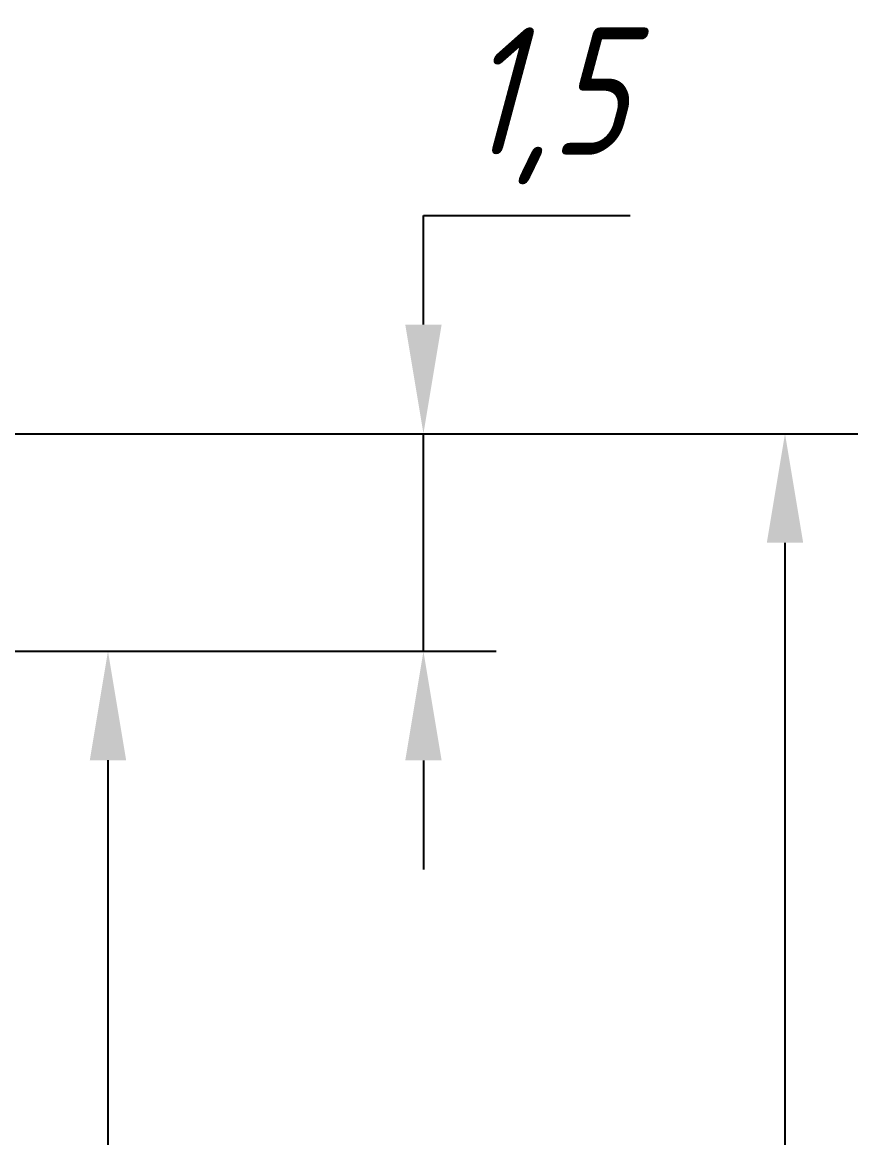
# Model space of a CAD drawing. Extents: x 346 to 4955, y 45 to 639.
# Drawn here: x 1445.85 to 1468.84, y 569.55 to 600.21 of the extents above; entities that cross this region are included whole.
import ezdxf

# ---------------------------------------------------------------- set-up
doc = ezdxf.new("R2010")
doc.units = 0
doc.header["$MEASUREMENT"] = 0
doc.layers.get('DEFPOINTS').update_dxf_attribs({"linetype": 'CONTINUOUS'})
doc.layers.add('Тонкие', color=7, linetype='CONTINUOUS')
doc.styles.add('GOST type A0', font='gost.TTF', dxfattribs={"oblique": 15, "height": 3.5})
doc.dimstyles.new('GOST type A', dxfattribs={"dimtxt": 3.5, "dimasz": 3, "dimexe": 2, "dimexo": 0, "dimgap": 1, "dimtad": 1, "dimtoh": 1, "dimtxsty": 'GOST type A0', "dimcen": 0, "dimazin": 2, "dimtfac": 1, "dimtmove": 0, "dimatfit": 3, "dimfxl": 1, "dimarcsym": 0})

# ---------------------------------------------------------------- blocks, each defined once
blk = doc.blocks.new('*D126')
at = {"layer": 'DEFPOINTS', "color": 0, "transparency": 16777216}
for p in [(1427.586, 582.925), (1427.586, 234.087), (1448.21, 234.087)]:
    blk.add_point(p, dxfattribs=at)
at = {"layer": 'Тонкие', "color": 0, "lineweight": -2, "transparency": 16777216}
for p, q in [((1427.586, 582.925), (1450.21, 582.925)), ((1448.21, 579.925), (1448.21, 237.087)), ((1427.586, 234.087), (1450.21, 234.087))]:
    blk.add_line(p, q, dxfattribs=at)
at = {"layer": 'Тонкие', "color": 0, "transparency": 16777216}
for points in [[(1447.71, 579.925), (1448.71, 579.925), (1448.21, 582.925)], [(1447.71, 237.087), (1448.71, 237.087), (1448.21, 234.087)]]:
    blk.add_solid(points, dxfattribs=at)
at = {"layer": 'Тонкие', "color": 0, "transparency": 16777216, "insert": (1445.459, 408.506), "char_height": 3.5, "attachment_point": 5, "rotation": 90, "style": 'GOST type A0'}
blk.add_mtext('175', dxfattribs=at)
blk = doc.blocks.new('*D127')
at = {"layer": 'DEFPOINTS', "color": 0, "transparency": 16777216}
for p in [(1432.568, 588.904), (1432.568, 228.904), (1466.836, 228.904)]:
    blk.add_point(p, dxfattribs=at)
at = {"layer": 'Тонкие', "color": 0, "lineweight": -2, "transparency": 16777216}
for p, q in [((1432.568, 588.904), (1468.836, 588.904)), ((1466.836, 585.904), (1466.836, 231.904)), ((1432.568, 228.904), (1468.836, 228.904))]:
    blk.add_line(p, q, dxfattribs=at)
at = {"layer": 'Тонкие', "color": 0, "transparency": 16777216}
for points in [[(1466.336, 585.904), (1467.336, 585.904), (1466.836, 588.904)], [(1466.336, 231.904), (1467.336, 231.904), (1466.836, 228.904)]]:
    blk.add_solid(points, dxfattribs=at)
at = {"layer": 'Тонкие', "color": 0, "transparency": 16777216, "insert": (1463.822, 408.904), "char_height": 3.5, "attachment_point": 5, "rotation": 90, "style": 'GOST type A0'}
blk.add_mtext('180±0,1', dxfattribs=at)
blk = doc.blocks.new('*D128')
at = {"layer": 'DEFPOINTS', "color": 0, "transparency": 16777216}
for p in [(1427.586, 588.904), (1456.889, 588.904), (1427.586, 582.924)]:
    blk.add_point(p, dxfattribs=at)
at = {"layer": 'Тонкие', "color": 0, "lineweight": -2, "transparency": 16777216}
for p, q in [((1456.889, 591.904), (1456.889, 594.904)), ((1456.889, 594.904), (1462.577, 594.904)), ((1427.586, 588.904), (1458.889, 588.904)), ((1456.889, 582.924), (1456.889, 588.904)), ((1427.586, 582.924), (1458.889, 582.924)), ((1456.889, 579.924), (1456.889, 576.924))]:
    blk.add_line(p, q, dxfattribs=at)
at = {"layer": 'Тонкие', "color": 0, "transparency": 16777216}
for points in [[(1456.389, 591.904), (1457.389, 591.904), (1456.889, 588.904)], [(1456.389, 579.924), (1457.389, 579.924), (1456.889, 582.924)]]:
    blk.add_solid(points, dxfattribs=at)
at = {"layer": 'Тонкие', "color": 0, "transparency": 16777216, "insert": (1460.233, 597.918), "char_height": 3.5, "attachment_point": 5, "style": 'GOST type A0'}
blk.add_mtext('1,5', dxfattribs=at)

msp = doc.modelspace()

# ---------------------------------------------------------------- dimensions: what is measured, and where the dimension line sits
at = {"layer": 'Тонкие'}
for base, p1, p2, text, picture, middle in [((1456.889, 588.904), (1427.586, 582.924), (1427.586, 588.904), '1,5', '*D128', (1460.233, 597.918)), ((1466.836, 228.904), (1432.568, 588.904), (1432.568, 228.904), '180±0,1', '*D127', (1463.822, 408.904)), ((1448.21, 234.087), (1427.586, 582.925), (1427.586, 234.087), '175', '*D126', (1445.459, 408.506))]:
    dim = msp.add_linear_dim(base=base, p1=p1, p2=p2, angle=90, text=text, dimstyle='GOST type A', dxfattribs=at)
    dim.commit()
    dim.dimension.update_dxf_attribs({"geometry": picture, "text_midpoint": middle})

doc.saveas('drawing.dxf')
